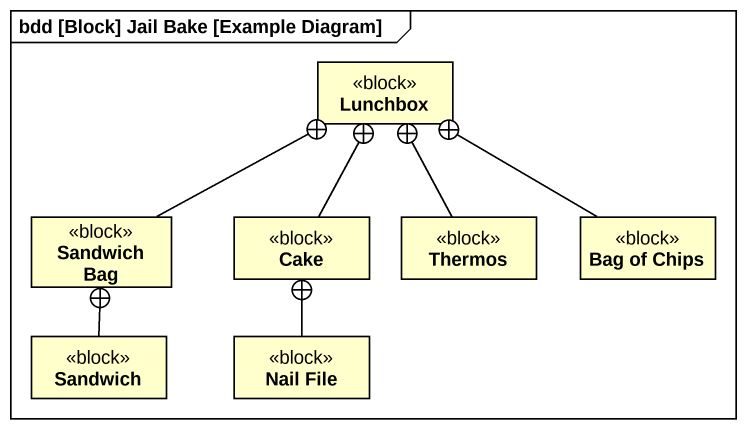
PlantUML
@startuml
mainframe bdd [Block] Jail Bake [Example Diagram]
hide circle
hide empty members
class Lunchbox <<block>>
class "Sandwich Bag" as Sandwich_Bag <<block>>
class Cake <<block>>
class Thermos <<block>>
class "Bag of Chips" as Bag_of_Chips <<block>>
class Sandwich <<block>>
class "Nail File" as Nail_File <<block>>
Sandwich_Bag -right-+ Lunchbox
Cake -up-+ Lunchbox
Thermos -up-+ Lunchbox
Bag_of_Chips -left-+ Lunchbox
Sandwich -up-+ Sandwich_Bag
Nail_File -up-+ Cake
@enduml
